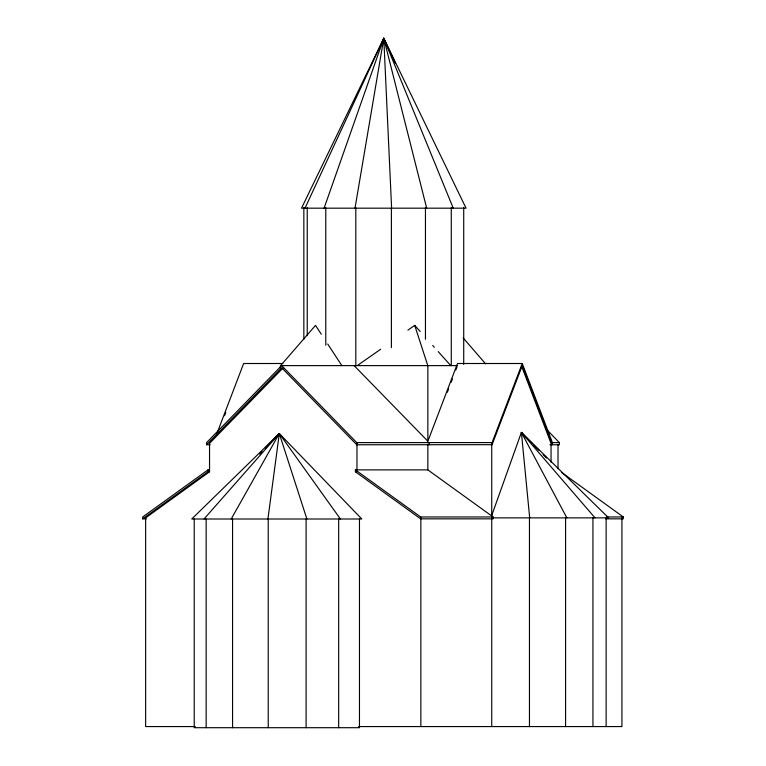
<?xml version="1.0" encoding="UTF-8"?>
<svg xmlns="http://www.w3.org/2000/svg" width="766" height="766" viewBox="0 0 766 766"><rect width="100%" height="100%" fill="white"/><g stroke="black" fill="none" stroke-linecap="round" stroke-linejoin="round"><path stroke-width="1.15" d="M267.918 519.003L279.312 433.556L361.811 519.003L191.739 519.003L279.312 433.556L340.401 519.003M355.003 208.18L383.785 38.3L466.054 208.18L301.517 208.18L383.785 38.3L395.323 63.185M383.201 40.608L383.785 38.3L453.242 208.18M324.085 208.18L383.785 38.3L385.365 42.8M491.734 515.441L521.387 432.426L608.616 517.864L492.05 517.864M216.883 433.671L243.636 363.505L282.788 363.505M224.524 415.727L225.798 412.386M447.334 392.269L448.598 388.937M451.145 382.272L452.409 378.94M455.799 370.055L457.072 366.723M210.181 444.759L206.619 444.759L281.677 367.766L356.745 444.759L492.088 444.682L492.088 442.576L522.24 363.505L457.494 363.505L427.849 441.273L427.849 365.612M492.088 444.682L522.24 365.612L552.391 444.682L552.391 442.576L522.24 363.505M380.625 46.017L383.785 38.3L426.672 208.18M305.002 208.18L383.785 38.3L391.608 208.18M231.198 519.003L279.312 433.556L306.888 519.003M280.615 365.612L315.515 325.378L321.299 334.206M204.015 519.003L279.312 433.556L265.285 448.081M259.511 454.066L261.982 451.5M283.248 367.766L209.539 443.37L209.539 471.76L145.645 517.864L145.645 726.57L195.292 726.57M209.539 469.884L207.969 469.884L142.725 516.964L142.725 518.841L146.287 518.841M142.725 518.841L207.969 471.76L209.539 471.76M357.262 365.612L380.645 349.239M407.914 330.146L414.732 325.378L420.218 331.496M457.494 365.612L280.423 365.612L280.423 367.967M427.342 442.576L492.088 442.576M206.619 444.759L206.619 442.604L281.677 365.612L356.745 442.604L429.199 442.604L429.199 444.759M552.296 442.604L559.381 442.604L559.381 444.759L549.931 444.759M355.395 469.884L427.849 469.884L493.093 516.964L493.093 518.841L420.639 518.841L355.395 471.76L355.395 469.884L420.639 516.964L493.093 516.964M355.395 471.76L356.966 471.76M606.739 516.964L623.275 516.964L623.275 518.841L605.552 518.841M358.632 726.57L621.925 726.57L621.925 517.864M561.871 472.651L623.275 516.964M529.689 517.864L521.387 432.426L532.246 443.533M533.921 445.238L538.929 450.37M543.104 454.64L546.445 458.058M547.709 430.626L559.381 442.604M354.131 365.612L427.849 441.216M432.752 345.495L434.312 347.237M438.229 351.613L450.762 365.612M463.143 337.892L485.596 363.821M566.859 517.864L521.387 432.426L595.029 517.864M521.387 432.426L522.814 434.341M327.724 344.02L341.856 365.612M521.387 365.612L551.041 443.37L551.041 462.271M414.732 325.378L427.792 365.612M606.136 517.864L606.136 726.57M592.941 517.864L592.941 726.57M565.576 517.864L565.576 726.57M558.031 444.529L558.031 468.735M529.459 517.864L529.459 726.57M491.734 443.37L491.734 515.987M491.734 517.864L491.734 726.57M463.717 207.691L463.717 364.415M451.27 207.691L451.27 365.612M427.849 444.529L427.849 469.884M425.456 207.691L425.456 339.29M420.85 517.864L420.85 726.57M420.639 516.964L420.639 518.841M391.388 207.691L391.388 347.668M359.465 519.003L359.465 727.7L194.219 727.7L194.219 519.003M356.966 443.37L356.966 469.884M356.745 442.604L356.745 444.759M355.817 207.691L355.817 365.612M338.668 519.003L338.668 727.7M325.78 207.691L325.78 345.275M307.233 207.691L307.233 335.7M306.103 519.003L306.103 727.7M303.843 207.691L303.843 339.29M268.234 519.003L268.234 727.7M232.567 519.003L232.567 727.7M207.969 469.884L207.969 471.76M206.15 519.003L206.15 727.7"/></g></svg>
